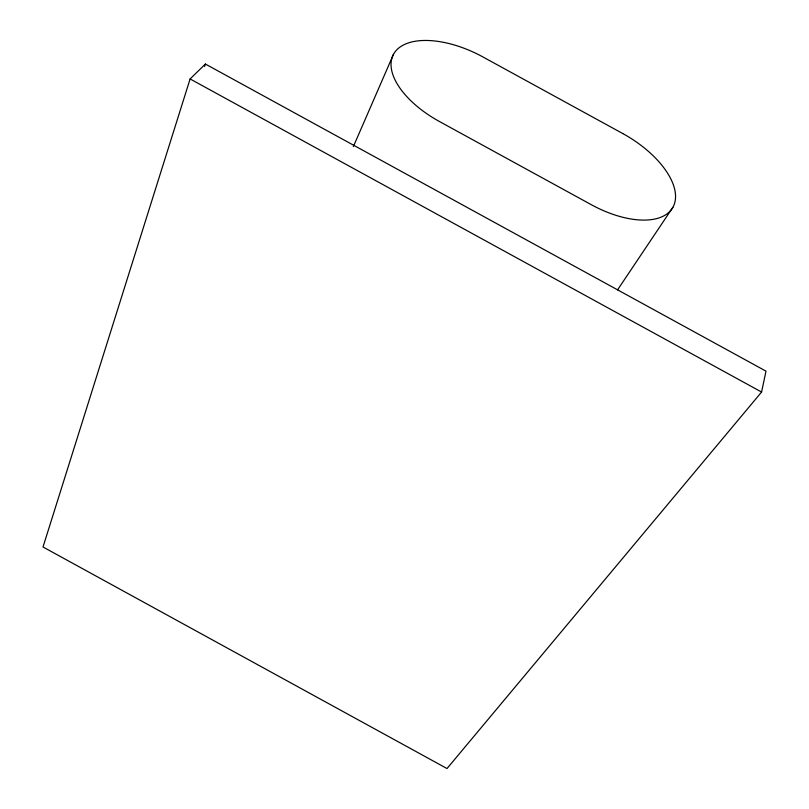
<?xml version="1.0" encoding="UTF-8"?>
<svg xmlns="http://www.w3.org/2000/svg" width="809" height="809" viewBox="0 0 809 809"><rect width="100%" height="100%" fill="white"/><g stroke="black" fill="none" stroke-linecap="round" stroke-linejoin="round"><path stroke-width="1.21" d="M761.582 392.041L765.992 371.149L205.395 64.042L190.105 78.948L43.008 546.985L447.013 768.55L761.582 392.041L190.105 78.948M204.626 66.439L205.395 64.042M353.371 146.581L393.477 54.324M617.55 289.885L672.866 207.357M622.748 133.536L482.811 56.893A76.127 38.701 26.9 0 0 394.468 52.696A76.127 38.701 26.9 0 0 439.459 121.522L591.298 204.697A76.137 38.711 30.4 0 0 673.715 205.648A76.137 38.711 30.4 0 0 622.748 133.536"/></g></svg>
